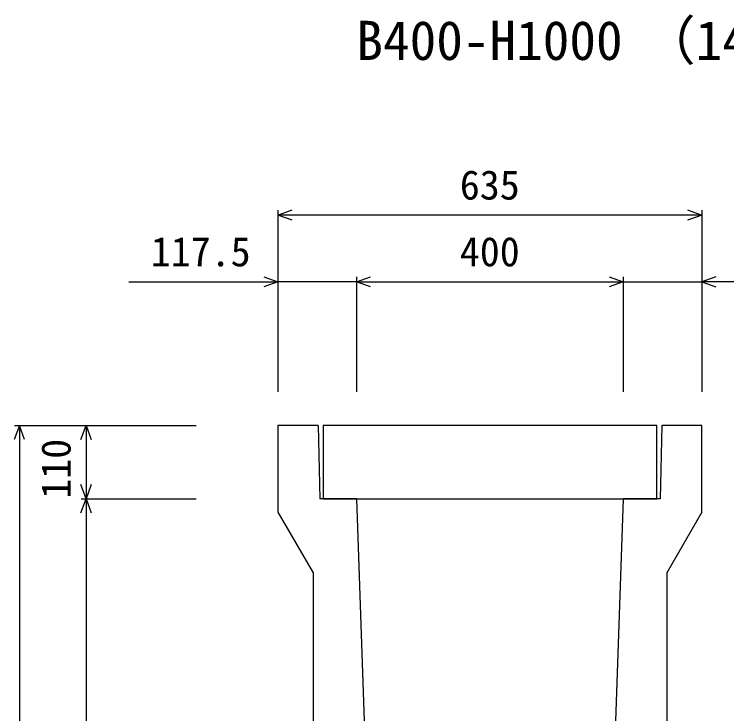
# Model space of a CAD drawing. Units: millimetres, scale not verified. Extents: x -25200 to 25200, y -8910 to 8910.
# Drawn here: x 17947 to 19015, y -1264 to -216 of the extents above; entities that cross this region are included whole.
import ezdxf
from ezdxf.enums import TextEntityAlignment as Align

# ---------------------------------------------------------------- set-up
doc = ezdxf.new("R2010")
doc.units = ezdxf.units.MM
doc.header["$LTSCALE"] = 30
for name, color, linetype, lineweight in [('0-0_DIM', 7, 'Continuous', 25), ('0-2_HATCH', 6, 'Continuous', 25), ('0-5_OUTLINE', 3, 'Continuous', 25), ('0-6_TXT', 7, 'Continuous', 25)]:
    doc.layers.add(name, color=color, linetype=linetype, lineweight=lineweight)
doc.styles.add('ＭＳ ゴシック', font='')
doc.styles.get('ＭＳ ゴシック').set_extended_font_data('MS Gothic')

msp = doc.modelspace()

# ---------------------------------------------------------------- linework, layer by layer
at = {"layer": '0-0_DIM'}
for p, q in [((18342.28, -509.73), (18342.28, -782.23)), ((18977.28, -509.73), (18977.28, -782.23)), ((18977.28, -517.23), (18342.28, -517.23)), ((18118.9, -617.23), (18342.28, -617.23)), ((18459.78, -617.23), (18342.28, -617.23)), ((18459.78, -609.73), (18459.78, -782.23)), ((18459.78, -617.23), (18859.78, -617.23)), ((18859.78, -609.73), (18859.78, -782.23)), ((18859.78, -617.23), (18977.28, -617.23)), ((19200.66, -617.23), (18977.28, -617.23)), ((17947.28, -832.23), (18219.78, -832.23)), ((17954.78, -832.23), (17954.78, -2042.23)), ((18054.78, -832.23), (18054.78, -942.23)), ((18047.28, -942.23), (18219.78, -942.23)), ((18054.78, -942.23), (18054.78, -1942.23))]:
    msp.add_line(p, q, dxfattribs=at)
for points in [[(18363.42, -524.93), (18342.28, -517.23), (18363.42, -509.54)], [(18956.14, -509.54), (18977.28, -517.23), (18956.14, -524.93)], [(18321.14, -609.54), (18342.28, -617.23), (18321.14, -624.93)], [(18480.92, -624.93), (18459.78, -617.23), (18480.92, -609.54)], [(18838.64, -609.54), (18859.78, -617.23), (18838.64, -624.93)], [(18998.42, -609.54), (18977.28, -617.23), (18998.42, -624.93)], [(17962.48, -853.38), (17954.78, -832.23), (17947.08, -853.38)], [(18047.08, -853.38), (18054.78, -832.23), (18062.47, -853.38)], [(18062.47, -921.09), (18054.78, -942.23), (18047.08, -921.09)], [(18047.08, -963.38), (18054.78, -942.23), (18062.47, -963.38)]]:
    msp.add_lwpolyline(points, dxfattribs=at)
at = {"layer": '0-2_HATCH'}
msp.add_lwpolyline([(18409.78, -942.23), (18909.78, -942.23), (18909.78, -832.23), (18409.78, -832.23)], close=True, dxfattribs=at)
at = {"layer": '0-5_OUTLINE'}
for p, q in [((18402.28, -832.23), (18342.28, -832.23)), ((18402.28, -832.23), (18404.78, -942.23)), ((18917.28, -832.23), (18914.78, -942.23)), ((18977.28, -832.23), (18917.28, -832.23)), ((18977.28, -962.23), (18977.28, -832.23)), ((18459.78, -942.23), (18404.78, -942.23)), ((18459.78, -942.23), (18493.09, -1893.98)), ((18859.78, -942.23), (18826.47, -1893.98)), ((18914.78, -942.23), (18859.78, -942.23)), ((18977.28, -962.23), (18924.78, -1053.23)), ((18394.78, -1053.23), (18394.78, -1879.73))]:
    msp.add_line(p, q, dxfattribs=at)
for points in [[(18342.28, -832.23), (18342.28, -962.23), (18394.78, -1053.23)], [(18924.78, -1053.23), (18924.78, -1879.73), (18977.28, -1932.23)]]:
    msp.add_lwpolyline(points, dxfattribs=at)

# ---------------------------------------------------------------- texts
at = {"layer": '0-0_DIM', "style": 'ＭＳ ゴシック'}
for s, p in [('635', (18614.78, -507.23)), ('117.5', (18151.67, -607.23)), ('400', (18614.78, -607.23))]:
    msp.add_text(s, height=43.99, dxfattribs=at).set_placement(p, align=Align.BOTTOM_LEFT)
msp.add_text('110', height=43.99, rotation=90, dxfattribs=at).set_placement((18044.78, -942.23), align=Align.BOTTOM_LEFT)
at = {"layer": '0-6_TXT', "style": 'ＭＳ ゴシック'}
for s, p in [('（1422kg）', (18888.15, -302.45)), ('B400-H1000', (18459.78, -302.45))]:
    msp.add_text(s, height=58.65, dxfattribs=at).set_placement(p, align=Align.BOTTOM_LEFT)

doc.saveas('drawing.dxf')
